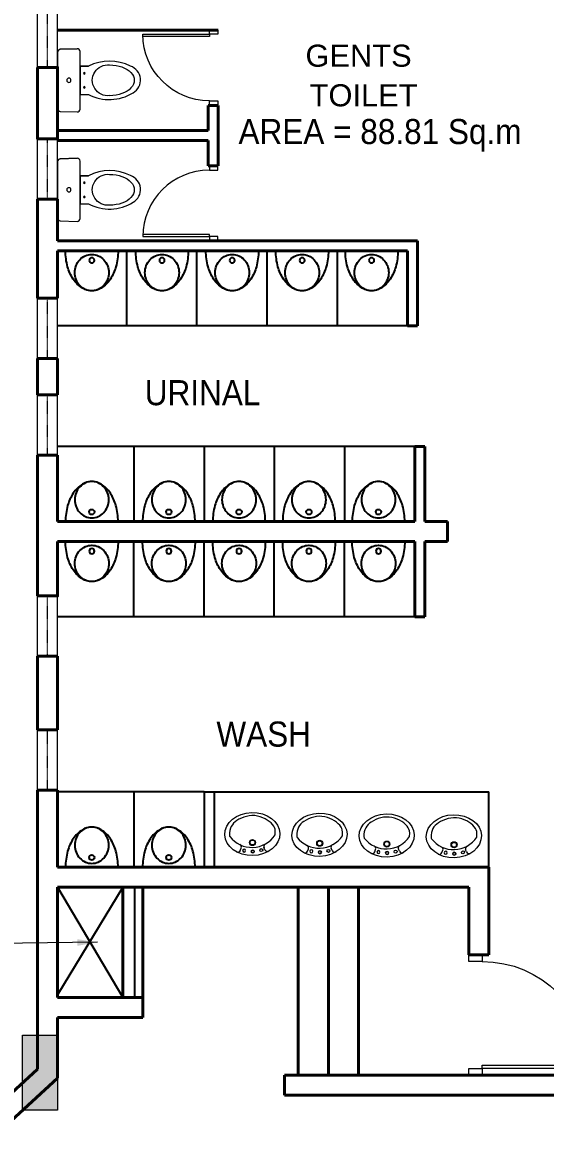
# Model space of a CAD drawing. Header units: inches. Extents: x 150067 to 167379, y -92057 to -49035.
# Drawn here: x 156318 to 156839, y -51681 to -50562 of the extents above; entities that cross this region are included whole.
import ezdxf

# ---------------------------------------------------------------- set-up
doc = ezdxf.new("R2010")
doc.units = ezdxf.units.IN
doc.header["$LTSCALE"] = 0.1
doc.header["$MEASUREMENT"] = 0
doc.linetypes.add('HIDDEN', pattern=[0.375, 0.25, -0.125])
for name, color, linetype, lineweight in [('DOOR', 10, 'Continuous', 15), ('HAT', 253, 'Continuous', 25), ('Layer4', 10, 'Continuous', 25), ('thin ha', 253, 'Continuous', 5), ('wall', 6, 'Continuous', 40), ('win', 102, 'Continuous', 20)]:
    doc.layers.add(name, color=color, linetype=linetype, lineweight=lineweight)
doc.layers.add('SANI', color=10, linetype='Continuous')
doc.layers.add('TEXT', color=7, linetype='Continuous')
doc.styles.add('1MM', font='arial.ttf', dxfattribs={"height": 1000})
doc.styles.add('DUTCH', font='arial.ttf')
doc.linetypes.add('ZIGZAG', pattern='A,0.0001,-0.2,[131,ltypeshp.shx,S=0.2,R=0,X=-0.2,Y=0],-0.4,[131,ltypeshp.shx,S=0.2,R=180,X=0.2,Y=0],-0.2', length=0.8001)
doc.dimstyles.new('KRI', dxfattribs={"dimtxt": 23, "dimasz": 20, "dimexe": 7, "dimexo": 0, "dimgap": 9, "dimtad": 1, "dimdec": 1, "dimzin": 1, "dimdsep": 46, "dimtxsty": '1MM', "dimblk": 'ARCHTICK', "dimcen": 0.5, "dimclrd": 252, "dimclre": 252, "dimclrt": 7, "dimaunit": 1, "dimadec": 8, "dimazin": 0, "dimtfac": 1, "dimtdec": 1, "dimtmove": 0, "dimatfit": 3, "dimfxl": 1, "dimlwd": 13, "dimlwe": 13, "dimarcsym": 0})

# ---------------------------------------------------------------- blocks, each defined once
blk = doc.blocks.new('_ArchTick')
at = {"layer": 'wall', "color": 0, "const_width": 0.15}
blk.add_lwpolyline([(-0.5, -0.5), (0.5, 0.5)], dxfattribs=at)
blk = doc.blocks.new('UR1P')
at = {"layer": 'SANI'}
for points in [[(-29.7, 0, 0.066402), (-27.3, -18, 0.078959), (-21, -32, 0.107161), (-10.6, -42.2, 0.141785), (0, -45.2, 0.141785), (10.6, -42.2, 0.107161), (21, -32, 0.078959), (27.3, -18, 0.066402), (29.7, 0)], [(0, -45.2, 0.104192), (7.3, -43.7, 0.100673), (13.6, -39.2, 0.096065), (17.8, -32.6, 0.093043), (19.3, -24.7, 0.093043), (17.8, -16.8, 0.096065), (13.6, -10.2, 0.100673), (7.3, -5.7, 0.104192), (0, -4.2, 0.104192), (-7.3, -5.7, 0.100673), (-13.6, -10.2, 0.096065), (-17.8, -16.8, 0.093043), (-19.3, -24.7, 0.093043), (-17.8, -32.6, 0.096065), (-13.6, -39.2, 0.100673), (-7.3, -43.7, 0.104192)]]:
    blk.add_lwpolyline(points, format="xyb", close=True, dxfattribs=at)
blk.add_circle((0, -10.8), 2.97, dxfattribs=at)
blk = doc.blocks.new('WC1')
at = {"layer": 'DOOR'}
for p, q in [((-29.3, -7.5), (-29.8, -22.7)), ((24.3, -5), (-26.8, -5))]:
    blk.add_line(p, q, dxfattribs=at)
for points in [[(26.8, -7.5), (27.3, -22.7, -0.423393), (24.7, -25.4), (-27.3, -25.4, -0.423393), (-29.8, -22.7), (-29.3, -7.5, -0.405093), (-26.8, -5), (24.3, -5, -0.405093), (26.8, -7.5, -0.407682)], [(11.5, -25.4), (11.5, -33, -0.265683), (10, -73.3, -0.649464), (-14.1, -70.9, -0.243179), (-14, -33), (-14, -25.4), (11.5, -25.4)], [(12.6, -52, 1.119632), (-15.2, -52, 17.71796)]]:
    blk.add_lwpolyline(points, format="xyb", dxfattribs=at)
blk.add_lwpolyline([(-14, -25.4), (-14, -33)], dxfattribs=at)
for centre, radius in [((-1.3, -15.2), 1.91), ((-7.6, -29.2), 0.636), ((5.1, -29.2), 0.636)]:
    blk.add_circle(centre, radius, dxfattribs=at)
blk.add_arc((-26.8, -7.5), 2.54, 90, 178.2101, dxfattribs=at)
blk.add_ellipse((-1.3, -52), major_axis=(0, -22.4), ratio=0.622298, start_param=4.712389, end_param=7.853982, dxfattribs=at)
blk = doc.blocks.new('A$C764D24B9')
at = {"layer": 'DOOR'}
for points in [[(0.0556, 0.1111), (0.0833, 0.1111), (0.0833, 1), (0.0556, 1)], [(0, 0), (0.0556, 0), (0.0556, 0.1111), (0, 0.1111)], [(0.9444, 0), (1, 0), (1, 0.1111), (0.9444, 0.1111)]]:
    blk.add_lwpolyline(points, close=True, dxfattribs=at)
blk.add_arc((0.0556, 0.1111), 0.8889, 0, 90, dxfattribs=at)
blk = doc.blocks.new('WB5')
at = {"layer": 'DOOR'}
for p, q in [((4.7, 11.3), (6.8, 10.5)), ((5.3, -11), (7.3, -10.1))]:
    blk.add_line(p, q, dxfattribs=at)
for points in [[(2.4, 0.1, 1), (5, 0.1, 1)], [(3.2, 7.9, 1), (5.9, 7.9, 1)], [(3.6, -7.7, -1), (6.3, -7.6, -1)]]:
    blk.add_lwpolyline(points, format="xyb", close=True, dxfattribs=at)
for centre, radius in [((3.7, 0.1), 1.32), ((11.8, 0.3), 2.73), ((11.8, 0.3), 2.19)]:
    blk.add_circle(centre, radius, dxfattribs=at)
for centre, radius, start, end in [((32.6, 0.8), 25.2, 127.6693, 236.45), ((18.2, 19.4), 1.66, 91.5976, 127.6693), ((5.6, 13.6), 2.49, 151.6403, 249.4649), ((7.7, 12.8), 2.49, 249.4649, 334.3015), ((8.3, -12.4), 2.49, 28.5675, 113.4041), ((6.3, -13.3), 2.49, 113.4041, 211.2287)]:
    blk.add_arc(centre, radius, start, end, dxfattribs=at)
blk.add_ellipse((19.5, 0.5), major_axis=(-0.6, 24.9), ratio=0.783308, dxfattribs=at)
blk.add_open_spline([(18.7, -20.2), (23.5, -20.6), (25, -20), (30.8, -16.4), (34.3, -10.8), (37.3, 2.3), (34.9, 9.5), (28.9, 18.7), (25, 21.3), (18.2, 21.1)], degree=3, knots=[3.262053, 3.262053, 3.262053, 3.262053, 3.577225, 3.577225, 4.479784, 4.479784, 5.382343, 5.382343, 6.141594, 6.141594, 6.141594, 6.141594], dxfattribs=at)

msp = doc.modelspace()

# ---------------------------------------------------------------- hatches: boundary and pattern name
at = {"layer": 'thin ha', "linetype": 'Continuous', "lineweight": 20, "ltscale": 0.1}
msp.add_hatch(color=2, dxfattribs=at).paths.add_polyline_path([(156317.98, -51571.89), (156352.98, -51571.89), (156352.98, -51646.89), (156317.98, -51646.89)])

# ---------------------------------------------------------------- linework, layer by layer
at = {"layer": 'Layer4', "linetype": 'Continuous', "ltscale": 0.1}
for p, q in [((156421.89, -50864.81, 23680.86), (156421.89, -50789.81, 23680.86)), ((156491.89, -50864.81, 23680.86), (156491.89, -50789.81, 23680.86)), ((156561.89, -50864.81, 23680.86), (156561.89, -50789.81, 23680.86)), ((156631.89, -50864.81, 23680.86), (156631.89, -50789.81, 23680.86)), ((156711.89, -50864.81, 23680.86), (156352.98, -50864.81, 23680.86)), ((156708.98, -50984.82, 23680.86), (156352.98, -50984.82, 23680.86)), ((156428.98, -50984.82, 23680.86), (156428.98, -51059.82, 23680.86)), ((156498.98, -50984.82, 23680.86), (156498.98, -51059.82, 23680.86)), ((156568.98, -50984.82, 23680.86), (156568.98, -51059.82, 23680.86)), ((156638.98, -50984.82, 23680.86), (156638.98, -51059.82, 23680.86)), ((156708.98, -51079.81, 23680.86), (156353.01, -51079.81, 23680.86)), ((156428.98, -51154.8, 23680.86), (156428.98, -51079.8, 23680.86)), ((156498.98, -51154.8, 23680.86), (156498.98, -51079.8, 23680.86)), ((156568.98, -51154.8, 23680.86), (156568.98, -51079.8, 23680.86)), ((156638.98, -51154.8, 23680.86), (156638.98, -51079.8, 23680.86)), ((156741.56, -51079.81, 23680.86), (156718.98, -51079.81, 23680.86)), ((156708.98, -51154.8, 23680.86), (156352.98, -51154.8, 23680.86)), ((156498.98, -51329.39, 23680.86), (156353.01, -51329.39, 23680.86)), ((156428.98, -51329.39, 23680.86), (156428.98, -51404.39, 23680.86)), ((156498.98, -51329.39, 23680.86), (156498.98, -51404.39, 23680.86)), ((156498.98, -51329.39, 23680.86), (156498.98, -51404.39, 23680.86)), ((156498.98, -51329.39, 23680.86), (156508.98, -51329.39, 23693.01)), ((156508.98, -51329.39, 23693.01), (156782.98, -51329.4, 23680.86)), ((156508.98, -51329.39, 23693.01), (156508.98, -51404.39, 23680.86)), ((156782.98, -51404.39, 23680.86), (156782.98, -51329.39, 23680.86)), ((156498.98, -51344.39, 23690.58), (156498.98, -51404.39, 23680.86)), ((156429.74, -51424.39, 23680.86), (156429.74, -51504.39, 23680.86)), ((156429.74, -51424.39, 23680.86), (156429.74, -51534.39, 23680.86))]:
    msp.add_line(p, q, dxfattribs=at)
at = {"layer": 'Layer4', "linetype": 'Continuous', "ltscale": 0.1, "elevation": 23680.86}
for points in [[(156417.98, -51424.39), (156352.98, -51531.89)], [(156352.98, -51424.39), (156417.98, -51534.39)], [(156417.98, -51424.39), (156352.98, -51531.89)], [(156352.98, -51424.39), (156417.98, -51534.39)]]:
    msp.add_lwpolyline(points, dxfattribs=at)
at = {"layer": 'thin ha', "color": 2, "linetype": 'Continuous', "lineweight": 20, "ltscale": 0.1, "elevation": 23680.86}
msp.add_lwpolyline([(156317.98, -51571.89), (156352.98, -51571.89), (156352.98, -51646.89), (156317.98, -51646.89)], close=True, dxfattribs=at)
at = {"layer": 'wall', "linetype": 'Continuous', "ltscale": 0.1}
for p, q in [((156512.98, -50569.81, 23680.86), (156352.98, -50569.81, 23680.86)), ((156352.98, -50606.89, 23680.86), (156352.98, -50609.67, 23680.86)), ((156332.98, -50678.29, 23680.86), (156332.98, -50633.26, 23680.86)), ((156332.98, -50678.29, 23680.86), (156332.98, -50633.26, 23680.86)), ((156332.98, -50678.29, 23680.86), (156332.98, -50633.26, 23680.86)), ((156332.98, -50678.29, 23680.86), (156332.98, -50633.26, 23680.86)), ((156332.98, -50678.29, 23680.86), (156332.98, -50633.26, 23680.86)), ((156332.98, -50678.29, 23680.86), (156332.98, -50633.26, 23680.86)), ((156352.98, -50678.29, 23680.86), (156352.98, -50626.89, 23680.86)), ((156352.98, -50678.29, 23680.86), (156352.98, -50626.89, 23680.86)), ((156352.98, -50678.29, 23680.86), (156352.98, -50626.89, 23680.86)), ((156352.98, -50678.29, 23680.86), (156352.98, -50626.89, 23680.86)), ((156352.98, -50678.29, 23680.86), (156352.98, -50626.89, 23680.86)), ((156352.98, -50678.29, 23680.86), (156352.98, -50626.89, 23680.86)), ((156512.98, -50644.81, 23680.86), (156502.98, -50644.81, 23680.86)), ((156502.98, -50644.81, 23680.86), (156502.98, -50669.81, 23680.86)), ((156512.98, -50705.26, 23680.86), (156512.98, -50644.81, 23680.86)), ((156502.98, -50669.81, 23680.86), (156352.98, -50669.81, 23680.86)), ((156502.98, -50679.81, 23680.86), (156352.98, -50679.81, 23680.86)), ((156502.98, -50679.81, 23680.86), (156352.98, -50679.81, 23680.86)), ((156502.98, -50679.81, 23680.86), (156502.98, -50705.26, 23680.86)), ((156512.98, -50705.26, 23680.86), (156502.98, -50705.26, 23680.86)), ((156332.98, -50837.08, 23680.86), (156332.98, -50738.29, 23680.86)), ((156332.98, -50837.08, 23680.86), (156332.98, -50738.29, 23680.86)), ((156332.98, -50837.08, 23680.86), (156332.98, -50738.29, 23680.86)), ((156332.98, -50837.08, 23680.86), (156332.98, -50738.29, 23680.86)), ((156332.98, -50837.08, 23680.86), (156332.98, -50738.29, 23680.86)), ((156332.98, -50738.29, 23680.86), (156332.99, -50837.08, 23680.86)), ((156352.98, -50779.81, 23680.86), (156352.98, -50738.29, 23680.86)), ((156352.98, -50779.81, 23680.86), (156352.98, -50738.29, 23680.86)), ((156352.98, -50779.81, 23680.86), (156352.98, -50738.29, 23680.86)), ((156352.98, -50779.81, 23680.86), (156352.98, -50738.29, 23680.86)), ((156352.98, -50779.81, 23680.86), (156352.98, -50738.29, 23680.86)), ((156352.98, -50779.81, 23680.86), (156352.98, -50738.29, 23680.86)), ((156352.98, -50738.29, 23680.86), (156352.98, -50741.07, 23680.86)), ((156711.89, -50779.81, 23680.86), (156352.98, -50779.81, 23680.86)), ((156352.98, -50837.08, 23680.86), (156352.98, -50789.81, 23680.86)), ((156352.98, -50837.08, 23680.86), (156352.98, -50789.81, 23680.86)), ((156352.98, -50837.08, 23680.86), (156352.98, -50789.81, 23680.86)), ((156352.98, -50837.08, 23680.86), (156352.98, -50789.81, 23680.86)), ((156352.98, -50837.08, 23680.86), (156352.98, -50789.81, 23680.86)), ((156352.98, -50837.08, 23680.86), (156352.98, -50789.81, 23680.86)), ((156511.89, -50789.81, 23680.86), (156352.98, -50789.81, 23680.86)), ((156701.89, -50864.56, 23680.86), (156701.89, -50789.81, 23680.86)), ((156701.89, -50864.56, 23680.86), (156701.89, -50789.81, 23680.86)), ((156711.89, -50864.81, 23680.86), (156711.89, -50779.81, 23680.86)), ((156352.98, -50837.08, 23680.86), (156352.98, -50834.3, 23680.86)), ((156332.98, -50933.47, 23680.86), (156332.98, -50897.08, 23680.86)), ((156332.98, -50933.47, 23680.86), (156332.98, -50897.08, 23680.86)), ((156332.98, -50933.47, 23680.86), (156332.98, -50897.08, 23680.86)), ((156332.98, -50933.47, 23680.86), (156332.98, -50897.08, 23680.86)), ((156332.98, -50933.47, 23680.86), (156332.98, -50897.08, 23680.86)), ((156332.99, -50897.08, 23680.86), (156332.99, -50933.47, 23680.86)), ((156352.98, -50933.47, 23680.86), (156352.98, -50897.08, 23680.86)), ((156352.98, -50933.47, 23680.86), (156352.98, -50897.08, 23680.86)), ((156352.98, -50933.47, 23680.86), (156352.98, -50897.08, 23680.86)), ((156352.98, -50933.47, 23680.86), (156352.98, -50897.08, 23680.86)), ((156352.98, -50933.47, 23680.86), (156352.98, -50897.08, 23680.86)), ((156352.98, -50933.47, 23680.86), (156352.98, -50897.08, 23680.86)), ((156352.98, -50897.08, 23680.86), (156352.98, -50899.86, 23680.86)), ((156352.98, -50933.47, 23680.86), (156352.98, -50930.69, 23680.86)), ((156708.98, -50984.82, 23680.86), (156708.98, -51059.82, 23680.86)), ((156708.98, -50984.82, 23680.86), (156718.98, -50984.82, 23680.86)), ((156718.98, -50984.82, 23680.86), (156718.98, -51059.82, 23680.86)), ((156332.98, -51038.29, 23680.86), (156332.98, -50993.47, 23680.86)), ((156332.98, -51038.29, 23680.86), (156332.98, -50993.47, 23680.86)), ((156332.98, -51038.29, 23680.86), (156332.98, -50993.47, 23680.86)), ((156332.98, -51038.29, 23680.86), (156332.98, -50993.47, 23680.86)), ((156332.98, -51038.29, 23680.86), (156332.98, -50993.47, 23680.86)), ((156333, -50993.47, 23680.86), (156333, -51038.29, 23680.86)), ((156352.98, -51038.29, 23680.86), (156352.98, -50993.47, 23680.86)), ((156352.98, -51038.29, 23680.86), (156352.98, -50993.47, 23680.86)), ((156352.98, -51038.29, 23680.86), (156352.98, -50993.47, 23680.86)), ((156352.98, -51038.29, 23680.86), (156352.98, -50993.47, 23680.86)), ((156352.98, -51038.29, 23680.86), (156352.98, -50993.47, 23680.86)), ((156352.98, -51038.29, 23680.86), (156352.98, -50993.47, 23680.86)), ((156352.98, -50993.47, 23680.86), (156352.98, -50996.25, 23680.86)), ((156332.98, -51134.03, 23680.86), (156332.98, -51038.29, 23680.86)), ((156333, -51038.29, 23680.86), (156333.01, -51134.03, 23680.86)), ((156352.98, -51059.81, 23680.86), (156352.98, -51038.29, 23680.86)), ((156708.98, -51059.81, 23680.86), (156352.98, -51059.81, 23680.86)), ((156633.98, -51059.82, 23680.86), (156352.98, -51059.82, 23680.86)), ((156708.98, -51059.81, 23680.86), (156646.89, -51059.81, 23680.86)), ((156708.98, -51059.82, 23680.86), (156653.98, -51059.82, 23680.86)), ((156741.56, -51059.81, 23680.86), (156718.98, -51059.81, 23680.86)), ((156741.56, -51059.82, 23680.86), (156718.98, -51059.82, 23680.86)), ((156741.56, -51079.81, 23680.86), (156741.56, -51059.81, 23680.86)), ((156708.98, -51079.81, 23680.86), (156353.01, -51079.81, 23680.86)), ((156646.89, -51079.81, 23680.86), (156436.89, -51079.81, 23680.86)), ((156708.98, -51154.8, 23680.86), (156708.98, -51079.8, 23680.86)), ((156718.98, -51154.8, 23680.86), (156718.98, -51079.8, 23680.86)), ((156741.56, -51079.81, 23680.86), (156718.98, -51079.81, 23680.86)), ((156352.98, -51134.03, 23680.86), (156352.98, -51131.25, 23680.86)), ((156708.98, -51154.8, 23680.86), (156718.98, -51154.8, 23680.86)), ((156332.98, -51267.68, 23680.86), (156332.98, -51194.03, 23680.86)), ((156333.01, -51194.03, 23680.86), (156333.02, -51267.68, 23680.86)), ((156333.01, -51194.03, 23680.86), (156352.98, -51194.03, 23680.86)), ((156352.98, -51194.03, 23680.86), (156352.98, -51264.9, 23680.86)), ((156352.98, -51267.68, 23680.86), (156352.98, -51264.9, 23680.86)), ((156332.98, -51371.21, 23680.86), (156332.98, -51327.68, 23680.86)), ((156333.02, -51327.68, 23680.86), (156333.03, -51371.21, 23680.86)), ((156352.98, -51327.68, 23680.86), (156352.99, -51404.39, 23680.86)), ((156332.98, -51606.02, 23680.86), (156332.98, -51371.21, 23680.86)), ((156437.98, -51404.39, 23680.86), (156352.98, -51404.39, 23680.86)), ((156782.98, -51404.39, 23680.86), (156352.99, -51404.39, 23680.86)), ((156352.99, -51404.39, 23680.86), (156437.98, -51404.39, 23680.86)), ((156782.98, -51491.89, 23680.86), (156782.98, -51404.39, 23680.86)), ((156437.98, -51424.39, 23680.86), (156352.98, -51424.39, 23680.86)), ((156352.98, -51534.39, 23680.86), (156352.98, -51424.39, 23680.86)), ((156437.98, -51424.39, 23680.86), (156352.98, -51424.39, 23680.86)), ((156437.98, -51424.39, 23680.86), (156417.98, -51424.39, 23680.86)), ((156437.98, -51534.39, 23680.86), (156437.98, -51424.39, 23680.86)), ((156437.98, -51534.39, 23680.86), (156437.98, -51424.39, 23680.86)), ((156762.98, -51424.39, 23680.86), (156437.98, -51424.39, 23680.86)), ((156437.98, -51534.39, 23680.86), (156437.98, -51424.39, 23680.86)), ((156437.98, -51534.39, 23680.86), (156437.98, -51424.39, 23680.86)), ((156592.98, -51611.89, 23680.86), (156592.98, -51424.39, 23680.86)), ((156622.98, -51611.89, 23680.86), (156622.98, -51424.39, 23680.86)), ((156652.98, -51611.89, 23680.86), (156652.98, -51424.39, 23680.86)), ((156652.98, -51521.89, 23680.86), (156652.98, -51424.39, 23680.86)), ((156762.98, -51491.89, 23680.86), (156762.98, -51424.39, 23680.86)), ((156762.98, -51491.89, 23680.86), (156762.98, -51424.39, 23680.86)), ((156352.98, -51534.39, 23680.86), (156352.98, -51441.89, 23680.86)), ((156437.98, -51534.39, 23680.86), (156352.98, -51534.39, 23680.86)), ((156437.98, -51534.39, 23680.86), (156352.98, -51534.39, 23680.86)), ((156437.98, -51534.39, 23680.86), (156437.98, -51554.39, 23680.86)), ((156352.98, -51614.82, 23680.86), (156352.98, -51554.39, 23680.86)), ((156352.98, -51614.82, 23680.86), (156352.98, -51554.39, 23680.86)), ((156267.16, -51666.34, 23680.86), (156332.98, -51606.02, 23680.86)), ((156280.67, -51681.09, 23680.86), (156352.98, -51614.82, 23680.86)), ((157022.98, -51611.89, 23680.86), (156579.35, -51611.89, 23680.86)), ((156579.35, -51611.89, 23680.86), (156579.35, -51631.89, 23680.86)), ((157022.98, -51611.89, 23680.86), (156608.55, -51611.89, 23680.86)), ((157101.69, -51631.89, 23680.86), (156579.35, -51631.89, 23680.86)), ((157101.69, -51631.89, 23680.86), (156608.55, -51631.89, 23680.86))]:
    msp.add_line(p, q, dxfattribs=at)
at = {"layer": 'wall', "color": 0, "linetype": 'ZIGZAG', "ltscale": 0.1}
msp.add_line((156762.98, -51491.89, 23680.86), (156782.98, -51491.89, 23680.86), dxfattribs=at)
at = {"layer": 'wall', "linetype": 'Continuous', "ltscale": 0.1, "elevation": 23680.86}
for points in [[(156332.98, -50606.89), (156332.98, -50678.29), (156352.98, -50678.29), (156352.98, -50626.89)], [(156352.98, -50626.89), (156352.98, -50606.89), (156332.98, -50606.89)], [(156332.98, -50678.29), (156332.98, -50633.26)], [(156332.98, -50678.29), (156332.98, -50633.26)], [(156352.98, -50678.29), (156352.98, -50626.89)], [(156352.98, -50678.29), (156352.98, -50626.89)], [(156332.98, -50837.08), (156332.98, -50738.29)], [(156332.98, -50837.08), (156332.98, -50738.29)], [(156352.98, -50738.29), (156332.98, -50738.29)], [(156352.98, -50779.81), (156352.98, -50738.29)], [(156352.98, -50779.81), (156352.98, -50738.29)], [(156352.98, -50779.81), (156352.98, -50738.29)], [(156352.98, -50837.08), (156352.98, -50789.81)], [(156352.98, -50837.08), (156352.98, -50789.81)], [(156352.98, -50837.08), (156352.98, -50789.81)], [(156701.89, -50789.81), (156352.98, -50789.81)], [(156352.98, -50837.08), (156332.98, -50837.08)], [(156701.89, -50864.56), (156711.89, -50864.56)], [(156332.98, -50933.47), (156332.98, -50897.08)], [(156332.98, -50933.47), (156332.98, -50897.08)], [(156352.98, -50897.08), (156332.98, -50897.08)], [(156352.98, -50933.47), (156352.98, -50897.08)], [(156352.98, -50933.47), (156352.98, -50897.08)], [(156352.98, -50933.47), (156352.98, -50897.08)], [(156352.98, -50933.47), (156332.98, -50933.47)], [(156332.98, -51038.29), (156332.98, -50993.47)], [(156332.98, -51038.29), (156332.98, -50993.47)], [(156352.98, -50993.47), (156332.98, -50993.47)], [(156352.98, -51038.29), (156352.98, -50993.47)], [(156352.98, -51038.29), (156352.98, -50993.47)], [(156352.98, -51038.29), (156352.98, -50993.47)], [(156353.01, -51079.81), (156352.98, -51134.03), (156332.98, -51134.03)], [(156352.98, -51267.68), (156332.98, -51267.68)], [(156352.98, -51327.68), (156332.98, -51327.68)], [(156332.98, -51606.02), (156332.98, -51411.89)], [(156417.98, -51534.39), (156417.98, -51424.39)], [(156417.98, -51534.39), (156417.98, -51424.39)], [(156417.98, -51534.39), (156417.98, -51424.39)], [(156417.98, -51534.39), (156417.98, -51424.39)], [(156417.98, -51534.39), (156417.98, -51424.39)], [(156417.98, -51534.39), (156417.98, -51424.39)], [(156417.98, -51534.39), (156417.98, -51424.39)], [(156417.98, -51534.39), (156417.98, -51424.39)], [(156437.98, -51554.39), (156352.98, -51554.39)], [(156437.98, -51554.39), (156352.98, -51554.39)]]:
    msp.add_lwpolyline(points, dxfattribs=at)
at = {"layer": 'win', "color": 5, "elevation": 23680.86}
for points in [[(156332.98, -50606.89), (156332.98, -50546.89)], [(156352.98, -50606.89), (156352.98, -50546.89)], [(156332.98, -50738.29), (156332.98, -50678.29)], [(156352.98, -50738.29), (156352.98, -50678.29)], [(156332.98, -50897.08), (156332.98, -50837.08)], [(156352.98, -50897.08), (156352.98, -50837.08)], [(156332.98, -50993.47), (156332.98, -50933.47)], [(156352.98, -50993.47), (156352.98, -50933.47)], [(156332.98, -51194.03), (156332.98, -51134.03)], [(156352.98, -51194.03), (156352.98, -51134.03)], [(156332.98, -51327.68), (156332.98, -51267.68)], [(156352.98, -51327.68), (156352.98, -51267.68)]]:
    msp.add_lwpolyline(points, dxfattribs=at)
at = {"layer": 'win', "color": 5, "linetype": 'HIDDEN', "elevation": 23680.86}
for points in [[(156342.98, -50606.89), (156342.98, -50546.89)], [(156342.98, -50738.29), (156342.98, -50678.29)], [(156342.98, -50897.08), (156342.98, -50837.08)], [(156342.98, -50993.47), (156342.98, -50933.47)], [(156342.98, -51194.03), (156342.98, -51134.03)], [(156342.98, -51327.68), (156342.98, -51267.68)]]:
    msp.add_lwpolyline(points, dxfattribs=at)

# ---------------------------------------------------------------- block references
at = {"layer": 'Layer4', "linetype": 'Continuous', "ltscale": 0.1}
for name, p, xscale, yscale, zscale, rotation in [('WC1', (156347.47, -50621.21, 23680.86), -1.102362204808742, 1.102362204808742, 1.102362204724407, 90), ('WC1', (156347.47, -50730.41, 23680.86), -1.102362204808742, 1.102362204808742, 1.102362204724407, 90), ('UR1P', (156387.11, -51059.81, 23680.86), 0.8818897642195225, 0.8818897642195225, 0.8818897642195225, 180), ('UR1P', (156463.9, -51059.81, 23680.86), 0.8818897642195225, 0.8818897642195225, 0.8818897642195225, 180), ('UR1P', (156533.9, -51059.81, 23680.86), 0.8818897642195225, 0.8818897642195225, 0.8818897642195225, 180), ('UR1P', (156603.55, -51059.81, 23680.86), 0.8818897642195225, 0.8818897642195225, 0.8818897642195225, 180), ('UR1P', (156672.86, -51059.81, 23680.86), 0.8818897642195225, 0.8818897642195225, 0.8818897642195225, 180), ('WB5', (156547.61, -51392.94, 23680.86), 1.102362204808742, 1.102362204808742, 1.102362204808742, 90), ('WB5', (156614.6, -51393.68, 23680.86), 1.102362204808742, 1.102362204808742, 1.102362204808742, 90), ('WB5', (156681.58, -51394.42, 23680.86), 1.102362204808742, 1.102362204808742, 1.102362204808742, 90), ('WB5', (156748.57, -51395.15, 23680.86), 1.102362204808742, 1.102362204808742, 1.102362204808742, 90), ('UR1P', (156387.11, -51404.39, 23680.86), 0.8818897642195225, 0.8818897642195225, 0.8818897642195225, 180), ('UR1P', (156463.9, -51404.39, 23680.86), 0.8818897642195225, 0.8818897642195225, 0.8818897642195225, 180)]:
    msp.add_blockref(name, p, dxfattribs=dict(at, xscale=xscale, yscale=yscale, zscale=zscale, rotation=rotation))
at = {"layer": 'Layer4', "linetype": 'Continuous', "ltscale": 0.1, "xscale": -0.8818897642195225, "yscale": 0.8818897637538612}
for p, zscale in [((156387.08, -50789.81, 23680.86), 0.8818897637795331), ((156457.08, -50789.81, 23680.86), 0.8818897637795331), ((156527.08, -50789.81, 23680.86), 0.8818897637795331), ((156596.73, -50789.81, 23680.86), 0.8818897637795331), ((156666.03, -50789.81, 23680.86), 0.8818897637795331), ((156387.11, -51079.81, 23680.86), 0.8818897636956535), ((156463.9, -51079.81, 23680.86), 0.8818897636956535), ((156533.9, -51079.81, 23680.86), 0.8818897636956535), ((156603.55, -51079.81, 23680.86), 0.8818897636956535), ((156672.86, -51079.81, 23680.86), 0.8818897636956535)]:
    msp.add_blockref('UR1P', p, dxfattribs=dict(at, zscale=zscale))
at = {"layer": 'wall', "linetype": 'Continuous', "ltscale": 0.1}
for p, xscale, yscale, zscale, rotation in [((156512.58, -50569.81, 23680.86), -74.54819277208298, 74.54819277208298, 74.54819277212394, 90), ((156512.58, -50779.81, 23680.86), 74.54819277208298, 74.54819277208298, 74.54819277208298, 90), ((156762.98, -51611.89, 23680.86), -120.0000000017535, 120.0000000017535, 120.0000000016364, 270)]:
    msp.add_blockref('A$C764D24B9', p, dxfattribs=dict(at, xscale=xscale, yscale=yscale, zscale=zscale, rotation=rotation))

# ---------------------------------------------------------------- texts
at = {"layer": 'TEXT', "style": 'DUTCH'}
for s, p in [('GENTS', (156600.09, -50606.26, 23680.86)), ('TOILET', (156604.25, -50645.75, 23680.86))]:
    msp.add_text(s, height=22, dxfattribs=at).set_placement(p)
at = {"layer": 'TEXT', "style": 'DUTCH', "width": 0.9}
for s, p in [('AREA = 88.81 Sq.m', (156533.34, -50683.39, 23680.86)), ('URINAL', (156439.9, -50943.8, 23680.86)), ('WASH', (156511.31, -51284.24, 23680.86))]:
    msp.add_text(s, height=25, dxfattribs=at).set_placement(p)

# ---------------------------------------------------------------- leaders
at = {"layer": 'HAT', "color": 5, "linetype": 'Continuous', "ltscale": 0.1}
msp.add_leader([(156392.79, -51479.33, 23680.86), (156089.9, -51483.41, 23680.86)], dimstyle='KRI', override={"dimgap": 9, "dimtad": 0, "dimfxl": 0}, dxfattribs=at)

doc.saveas('drawing.dxf')
